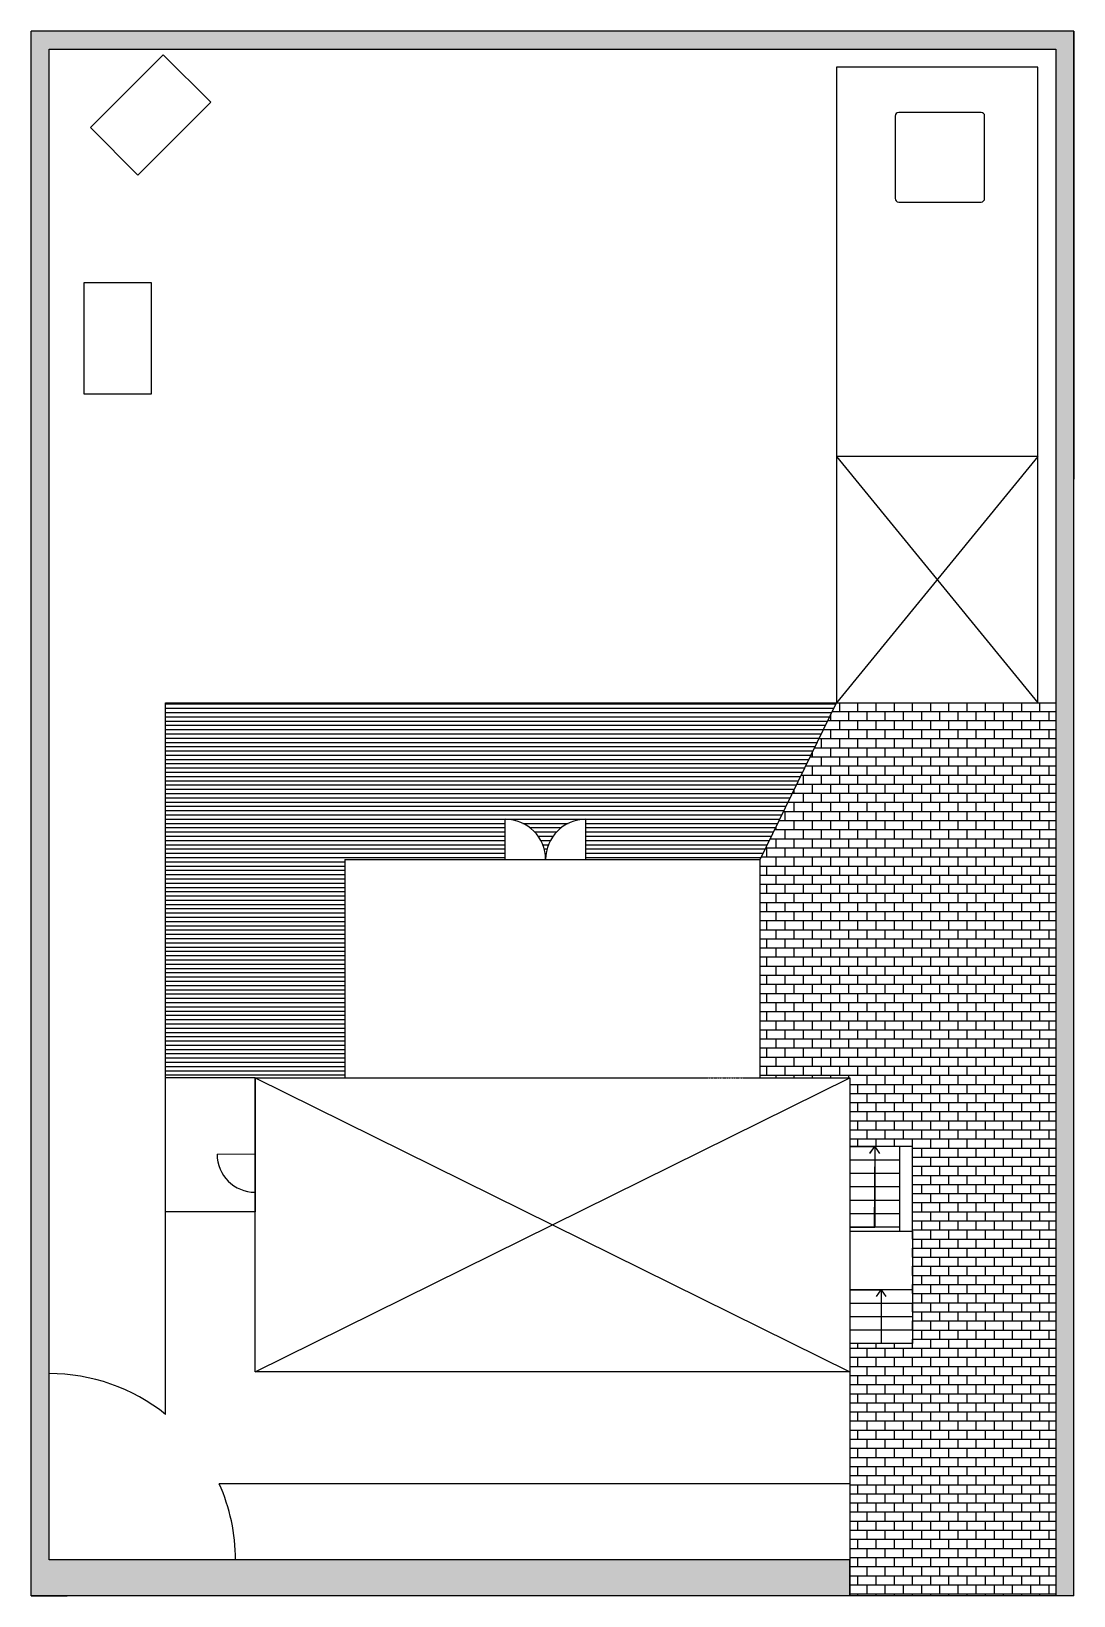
# Model space of a CAD drawing. Header units: millimetres. Extents: x -60009 to 113281, y -58228 to 411188.
# Drawn here: x -42846 to -19566, y 163535 to 198475 of the extents above; entities that cross this region are included whole.
import ezdxf

# ---------------------------------------------------------------- set-up
doc = ezdxf.new("R2010")
doc.units = ezdxf.units.MM
doc.linetypes.add('DASHED', pattern=[19.05, 12.7, -6.35])
doc.layers.get('0').update_dxf_attribs({"color": 1})
doc.layers.add('Grundritningar', color=1, linetype='Continuous')
doc.layers.add('Mått', color=4, linetype='Continuous')
doc.styles.get("Standard").update_dxf_attribs({"font": 'Arial.ttf', "height": 170})
doc.dimstyles.new('ISO-25', dxfattribs={"dimscale": 10, "dimtxt": 2.5, "dimasz": 15, "dimexe": 10, "dimexo": 0.625, "dimgap": 15, "dimtad": 1, "dimlfac": 0.001, "dimtxsty": 'Standard', "dimblk": 'OBLIQUE', "dimblk1": 'OBLIQUE', "dimblk2": 'OBLIQUE', "dimcen": 20, "dimdle": 10, "dimadec": 0, "dimazin": 0, "dimtfac": 1, "dimtmove": 0, "dimatfit": 3, "dimldrblk": 'OPEN90', "dimfxl": 1, "dimarcsym": 0})

# ---------------------------------------------------------------- blocks, each defined once
blk = doc.blocks.new('_Oblique')
at = {"color": 0, "linetype": 'ByBlock', "lineweight": -2}
blk.add_line((-0.5, -0.5), (0.5, 0.5), dxfattribs=at)

msp = doc.modelspace()

# ---------------------------------------------------------------- hatches: boundary and pattern name
at = {"layer": 'Grundritningar'}
h = msp.add_hatch(dxfattribs=at)
h.set_pattern_fill('CROSS', color=256, scale=30)
h.paths.add_polyline_path([(-19566.108, 198474.893), (-42846.108, 198474.893), (-42846.108, 163534.893), (-42046.108, 163534.893), (-24566.108, 163534.893), (-24566.108, 164334.893), (-42446.108, 164334.893), (-42446.108, 198074.893), (-19966.108, 198074.893), (-19966.108, 163534.893), (-19566.108, 163534.893)])
h = msp.add_hatch(dxfattribs=at)
h.set_pattern_fill('ANSI31', color=256, scale=30, angle=135)
h.paths.add_polyline_path([(-24866.108, 183474.893), (-39846.108, 183474.893), (-39846.108, 175104.893), (-37846.108, 175104.893), (-37476.108, 175104.893), (-35846.108, 175104.893), (-35846.108, 179974.893), (-32261.024, 179974.893), (-32261.024, 180874.893, -0.414213562), (-31361.024, 179974.893, -0.414213562), (-30461.024, 180874.893), (-30461.024, 179974.893), (-26566.085, 179974.893)])
h = msp.add_hatch(dxfattribs=at)
h.set_pattern_fill('AR-B816', color=256)
h.paths.add_polyline_path([(-19966.108, 183474.893), (-20366.108, 183474.893), (-24866.108, 183474.893), (-26566.085, 179974.893), (-26566.108, 175104.893), (-25137.185, 175104.893), (-24566.108, 175104.893), (-24566.108, 173564.893), (-24011.108, 173564.893), (-23456.108, 173564.893), (-23166.108, 173564.893), (-23166.108, 171676.448), (-23166.108, 170364.893), (-23166.108, 170064.893), (-23166.108, 169764.893), (-23166.108, 169464.893), (-23166.108, 169164.893), (-24566.108, 169164.893), (-24566.108, 168534.893), (-24566.108, 163534.893), (-19966.108, 163534.893)])

# ---------------------------------------------------------------- linework, layer by layer
for p, q in [((-42846.108, 163534.893), (-42846.108, 198474.893)), ((-19566.108, 198474.893), (-42846.108, 198474.893)), ((-19566.108, 163534.893), (-19566.108, 198474.893)), ((-19566.108, 198474.893), (-19566.108, 192474.893)), ((-19566.108, 198474.893), (-19566.108, 197674.893)), ((-42446.108, 164334.893), (-42446.108, 198074.893)), ((-42446.108, 198074.893), (-19966.108, 198074.893)), ((-41524.43, 196323.317), (-39898.084, 197949.663)), ((-39898.084, 197949.663), (-38837.424, 196889.003)), ((-19966.108, 198074.893), (-19966.108, 163534.893)), ((-20366.108, 197674.893), (-24866.108, 197674.893)), ((-24866.108, 197674.893), (-24866.108, 188974.893)), ((-20366.108, 188974.893), (-20366.108, 197674.893)), ((-38837.424, 196889.003), (-40463.77, 195262.657)), ((-23554.871, 196581.829), (-23554.871, 194741.829)), ((-21634.871, 196661.829), (-23474.871, 196661.829)), ((-21554.871, 194741.829), (-21554.871, 196581.829)), ((-40463.77, 195262.657), (-41524.43, 196323.317)), ((-23474.871, 194661.829), (-21634.871, 194661.829)), ((-41666.812, 192867.131), (-40166.812, 192867.131)), ((-41666.812, 190367.131), (-41666.812, 192867.131)), ((-40166.812, 192867.131), (-40166.812, 190367.131)), ((-19566.108, 192474.893), (-19566.108, 188474.893)), ((-40166.812, 190367.131), (-41666.812, 190367.131)), ((-20366.108, 188974.893), (-24866.108, 188974.893)), ((-24866.108, 188974.893), (-24866.108, 183474.893)), ((-20366.108, 188974.893), (-24866.108, 183474.893)), ((-24866.108, 188974.893), (-20366.108, 183474.893)), ((-20366.108, 183474.893), (-20366.108, 188974.893)), ((-39846.108, 183474.893), (-24866.108, 183474.893)), ((-39846.108, 175104.893), (-39846.108, 183474.893)), ((-26566.085, 179974.893), (-24866.108, 183474.893)), ((-24866.108, 183474.893), (-20366.108, 183474.893)), ((-20366.108, 183474.893), (-19966.108, 183474.893)), ((-32261.024, 179974.893), (-32261.024, 180874.893)), ((-30461.024, 179974.893), (-30461.024, 180874.893)), ((-35846.108, 179974.893), (-26566.085, 179974.893)), ((-26566.108, 175104.893), (-26566.085, 179974.893)), ((-37846.108, 175104.893), (-39846.108, 175104.893)), ((-39846.108, 172104.893), (-39846.108, 175104.893)), ((-37846.108, 168534.893), (-24566.108, 175104.893)), ((-37846.108, 175104.893), (-24566.108, 168534.893)), ((-37846.108, 175104.893), (-37846.108, 173394.893)), ((-37846.108, 175104.893), (-37846.108, 172104.893)), ((-26936.108, 175104.893), (-25137.185, 175104.893)), ((-23456.108, 173564.893), (-24566.108, 173564.893)), ((-24566.108, 173564.893), (-24011.108, 173564.893)), ((-23166.108, 173564.893), (-23456.108, 173564.893)), ((-23456.108, 173564.893), (-23456.108, 171676.448)), ((-23456.108, 173564.893), (-23456.108, 173264.893)), ((-23166.108, 171676.448), (-23166.108, 173564.893)), ((-23456.108, 173264.893), (-24566.108, 173264.893)), ((-23456.108, 172964.893), (-24566.108, 172964.893)), ((-23456.108, 173264.893), (-23456.108, 172964.893)), ((-23456.108, 172964.893), (-23456.108, 172664.893)), ((-23456.108, 172664.893), (-24566.108, 172664.893)), ((-23456.108, 172664.893), (-23456.108, 172364.893)), ((-23456.108, 172364.893), (-24566.108, 172364.893)), ((-23456.108, 172364.893), (-23456.108, 172064.893)), ((-37846.108, 172104.893), (-39846.108, 172104.893)), ((-39846.108, 167583.455), (-39846.108, 172104.893)), ((-23456.108, 172064.893), (-24566.108, 172064.893)), ((-23456.108, 172064.893), (-23456.108, 171764.893)), ((-23456.108, 171764.893), (-24566.108, 171764.893)), ((-24566.108, 171764.893), (-24011.108, 171764.893)), ((-24566.108, 171676.448), (-23166.108, 171676.448)), ((-23166.108, 171676.448), (-23166.108, 170364.893)), ((-23166.108, 170364.893), (-24566.108, 170364.893)), ((-24566.108, 170364.893), (-23866.108, 170364.893)), ((-23166.108, 170364.893), (-23166.108, 170064.893)), ((-23166.108, 170064.893), (-24566.108, 170064.893)), ((-23166.108, 170064.893), (-23166.108, 169764.893)), ((-23166.108, 169764.893), (-24566.108, 169764.893)), ((-23166.108, 169464.893), (-24566.108, 169464.893)), ((-23166.108, 169764.893), (-23166.108, 169464.893)), ((-23166.108, 169464.893), (-23166.108, 169164.893)), ((-23166.108, 169164.893), (-24566.108, 169164.893)), ((-24566.108, 168534.893), (-24566.108, 163534.893)), ((-24566.108, 168534.893), (-24566.108, 166034.893)), ((-24566.108, 166034.893), (-38648.326, 166034.893)), ((-24566.108, 164334.893), (-42446.108, 164334.893)), ((-24566.108, 163534.893), (-24566.108, 164334.893)), ((-19566.108, 163534.893), (-42846.108, 163534.893)), ((-42846.108, 163534.893), (-42046.108, 163534.893))]:
    msp.add_line(p, q, dxfattribs=at)
at = {"layer": 'Grundritningar', "ltscale": 100}
for p, q in [((-35846.108, 179974.893), (-35846.108, 175104.893)), ((-35846.108, 179974.893), (-35846.108, 177539.893)), ((-35846.108, 178929.158), (-35846.11, 177129.158)), ((-35846.108, 178594.893), (-35846.108, 176114.893)), ((-25137.185, 175104.893), (-24566.108, 175104.893))]:
    msp.add_line(p, q, dxfattribs=at)
at = {"layer": 'Grundritningar', "linetype": 'DASHED', "ltscale": 0.05}
msp.add_line((-27760.108, 175104.894), (-26936.108, 175104.894), dxfattribs=at)
at = {"layer": 'Grundritningar', "lineweight": 13}
msp.add_line((-38696.108, 173394.893), (-37846.108, 173394.893), dxfattribs=at)
at = {"layer": 'Grundritningar'}
for points in [[(-37846.108, 174484.893), (-37846.108, 175104.893), (-31556.108, 175104.893)], [(-31556.108, 175104.893), (-27760.108, 175104.893)], [(-24566.108, 175104.893), (-24566.108, 171576.448)], [(-24566.108, 168534.893), (-37846.108, 168534.893), (-37846.108, 174484.893)], [(-24566.108, 171576.448), (-24566.108, 168534.893), (-26716.108, 168534.893)]]:
    msp.add_lwpolyline(points, dxfattribs=at)
for centre, radius, start, end in [((-23474.871, 196581.829), 80, 90, 180), ((-21634.871, 196581.829), 80, 0, 90), ((-23474.871, 194741.829), 80, 180, 270), ((-21634.871, 194741.829), 80, 270, 0), ((-32261.024, 179974.893), 900, 0, 90), ((-30461.024, 179974.893), 900, 90, 180), ((-42446.108, 164334.893), 4160.908, 51.3278193, 90), ((-42446.108, 164334.893), 4160.908, 0, 24.1147031)]:
    msp.add_arc(centre, radius, start, end, dxfattribs=at)
at = {"layer": 'Grundritningar', "ltscale": 100}
msp.add_arc((-37846.108, 173394.893), 850, 180, 270, dxfattribs=at)
at = {"layer": 'Mått'}
msp.add_line((-24566.108, 175104.893), (-24566.108, 175104.893), dxfattribs=at)

# ---------------------------------------------------------------- leaders
at = {"layer": 'Grundritningar'}
for points, override in [([(-24011.108, 173564.893), (-24022.27, 171764.893)], {"dimldrblk": 'Open90'}), ([(-24011.108, 173564.893), (-24011.108, 171764.893)], {"dimscale": 10, "dimldrblk": 'Open90'}), ([(-23866.108, 170364.893), (-23866.108, 169164.893)], {"dimscale": 10, "dimldrblk": 'Open90'}), ([(-23866.108, 170364.893), (-23862.614, 169164.893)], {"dimldrblk": 'Open90'})]:
    msp.add_leader(points, dimstyle='ISO-25', override=override, dxfattribs=at)

doc.saveas('drawing.dxf')
